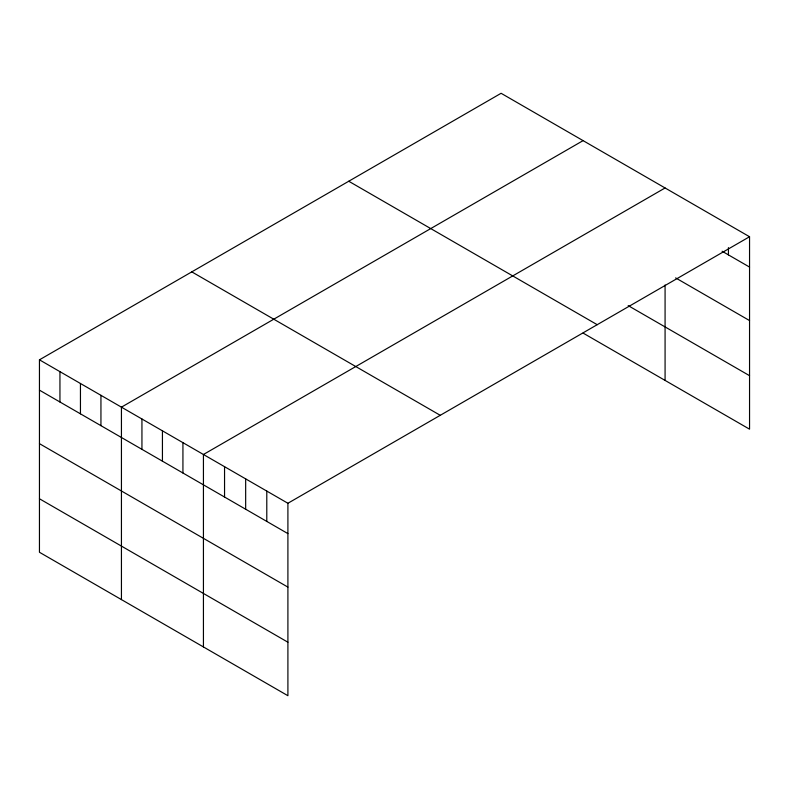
<?xml version="1.0" encoding="UTF-8"?>
<svg xmlns="http://www.w3.org/2000/svg" width="789" height="789" viewBox="0 0 789 789"><rect width="100%" height="100%" fill="white"/><g stroke="black" fill="none" stroke-linecap="round" stroke-linejoin="round"><path stroke-width="1.18" d="M749.55 236.739L287.906 503.264L287.906 695.711L39.45 552.261L39.45 359.823L501.094 93.289L749.55 236.739L749.55 429.177L583.081 333.076M583.081 140.629L121.437 407.154L121.437 599.601M665.078 187.969L203.434 454.494L203.434 646.941M722.093 251.227L749.55 267.077M675.631 277.896L749.55 320.571M628.182 305.619L749.55 375.682M348.748 181.243L597.204 324.693M191.796 271.87L440.252 415.31M39.45 359.823L287.906 503.264M39.45 390.161L287.906 533.611M39.45 443.655L287.906 587.105M39.45 498.766L287.906 642.216M728.434 247.608L728.434 254.886M665.078 284.977L665.078 380.406M266.79 491.074L266.79 521.411M245.665 478.884L245.665 509.221M224.549 466.684L224.549 497.031M182.93 442.659L182.93 473.005M162.435 430.824L162.435 461.171M141.941 418.989L141.941 449.336M100.943 395.319L100.943 425.666M80.448 383.484L80.448 413.831M59.944 371.658L59.944 401.995"/></g></svg>
